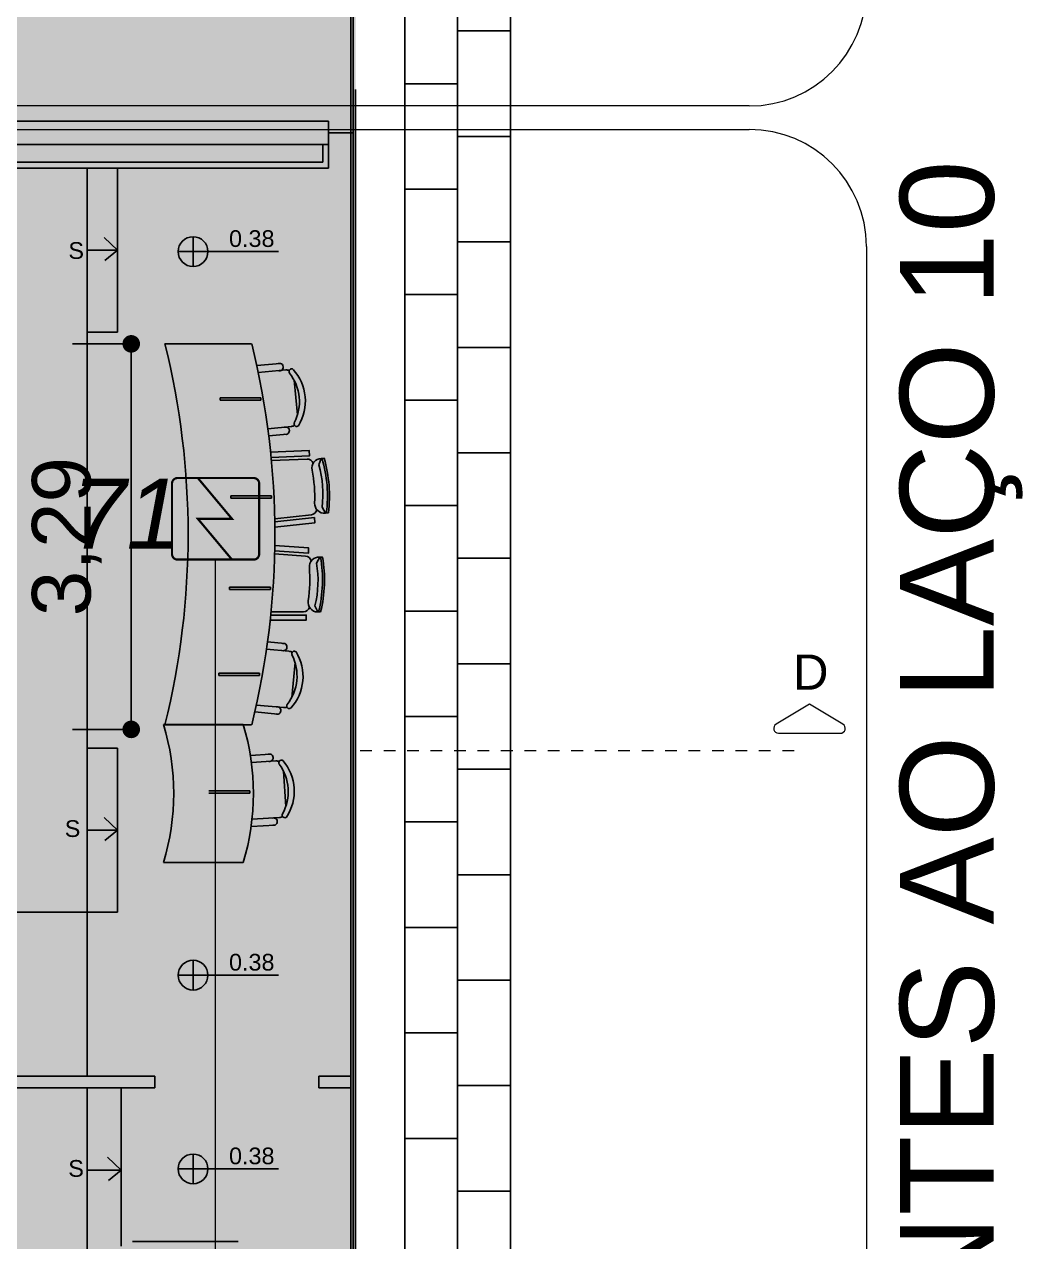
# Model space of a CAD drawing. Header units: metres. Extents: x -331 to 2982, y 362 to 2539.
# Drawn here: x 867.51 to 876.03, y 1578.16 to 1588.55 of the extents above; entities that cross this region are included whole.
import ezdxf
from ezdxf.enums import TextEntityAlignment as Align

# ---------------------------------------------------------------- set-up
doc = ezdxf.new("R2010")
doc.units = ezdxf.units.M
doc.linetypes.add('DASHDOT', pattern=[1, 0.5, -0.25, 0, -0.25])
doc.layers.get('0').update_dxf_attribs({"color": 251})
doc.layers.get('Defpoints').update_dxf_attribs({"color": 251})
doc.layers.add('_corredores', color=251, linetype='Continuous', plot=False)
doc.layers.add('_salas', color=251, linetype='Continuous', plot=False)
for name, color, linetype in [('ALV', 251, 'Continuous'), ('Cota Nivel', 251, 'Continuous'), ('Det', 251, 'Continuous'), ('DET. FUMAÇA', 1, 'Continuous'), ('Div', 251, 'Continuous'), ('Mob', 251, 'Continuous'), ('Pis', 251, 'Continuous'), ('vid', 251, 'Continuous')]:
    doc.layers.add(name, color=color, linetype=linetype)
doc.layers.add('LCorte', color=251, linetype='Continuous', lineweight=20)
doc.styles.add('ALESP1', font='arial.ttf')
doc.styles.add('ARIAL', font='arial.ttf')
doc.styles.get("Standard").update_dxf_attribs({"font": 'arial.ttf', "height": 0.3})
doc.styles.add('X3G_ENTITY_1416AA1F', font='arial.ttf', dxfattribs={"height": 0.6})
doc.dimstyles.new('1_100', dxfattribs={"dimtxt": 0.25, "dimasz": 0.15, "dimexe": 0.5, "dimexo": 0.25, "dimgap": 0.25, "dimtad": 1, "dimtxsty": 'Standard', "dimblk": 'DOT', "dimcen": 0.15, "dimadec": 0, "dimazin": 0, "dimtfac": 1, "dimtmove": 0, "dimatfit": 3, "dimfxl": 1, "dimarcsym": 0})

# ---------------------------------------------------------------- blocks, each defined once
blk = doc.blocks.new('_Dot')
at = {"color": 0, "linetype": 'ByBlock', "lineweight": -2}
blk.add_line((-0.5, 0), (-1, 0), dxfattribs=at)
at = {"color": 0, "linetype": 'ByBlock', "const_width": 0.5}
blk.add_lwpolyline([(-0.25, 0, 1), (0.25, 0, 1)], format="xyb", close=True, dxfattribs=at)
blk = doc.blocks.new('*D83')
at = {"layer": '_salas', "color": 0, "lineweight": -2, "transparency": 16777216}
for p, q in [((868.463, 1585.821), (867.926, 1585.821)), ((868.426, 1585.671), (868.426, 1582.681)), ((868.463, 1582.531), (867.926, 1582.531))]:
    blk.add_line(p, q, dxfattribs=at)
at = {"layer": 'Defpoints', "color": 0, "transparency": 16777216}
for p in [(868.713, 1585.821), (868.426, 1582.531), (868.713, 1582.531)]:
    blk.add_point(p, dxfattribs=at)
at = {"layer": '_salas', "color": 0, "lineweight": -2, "transparency": 16777216, "xscale": 0.15, "yscale": 0.15, "zscale": 0.15}
for p, rotation in [((868.426, 1585.821), 90), ((868.426, 1582.531), 270)]:
    blk.add_blockref('_Dot', p, dxfattribs=dict(at, rotation=rotation))
at = {"layer": '_salas', "color": 0, "transparency": 16777216, "insert": (867.876, 1584.176), "char_height": 0.5, "attachment_point": 5, "rotation": 90}
blk.add_mtext('3,29', dxfattribs=at)
blk = doc.blocks.new('Detector de fumaça')
at = {"layer": 'DET. FUMAÇA', "linetype": 'Continuous', "lineweight": 15, "const_width": 0.0187}
blk.add_lwpolyline([(774.599, 539.816), (775.249, 539.816, -0.414214), (775.296, 539.769), (775.296, 539.167, -0.414214), (775.249, 539.12), (774.599, 539.12, -0.414214), (774.553, 539.167), (774.553, 539.769, -0.414214)], format="xyb", close=True, dxfattribs=at)
blk.add_lwpolyline([(774.773, 539.816), (775.064, 539.468), (774.773, 539.468), (775.064, 539.12)], dxfattribs=at)

msp = doc.modelspace()

# ---------------------------------------------------------------- hatches: boundary and pattern name
at = {"layer": '_corredores', "transparency": 33554508}
h = msp.add_hatch(color=256, dxfattribs=at)
h.dxf.hatch_style = 1
h.paths.add_polyline_path([(849.579, 1608.941), (849.579, 1612.216), (852.229, 1612.216), (852.229, 1614.651), (851.629, 1614.651), (851.629, 1624.564), (870.399, 1624.564), (870.399, 1626.4), (870.209, 1626.4), (870.209, 1626.597), (870.023, 1626.784), (866.324, 1626.785), (866.308, 1626.751), (866.204, 1626.834), (865.442, 1627.594), (864.014, 1627.594), (862.586, 1627.594), (861.776, 1626.785), (861.74, 1626.785), (861.736, 1626.784), (861.723, 1626.783), (861.705, 1626.783), (858.111, 1626.785), (857.764, 1626.438), (857.417, 1626.785), (853.824, 1626.785), (853.808, 1626.751), (853.704, 1626.834), (852.942, 1627.594), (851.514, 1627.594), (849.768, 1627.594), (849.768, 1626.834), (849.628, 1626.834), (849.628, 1629.914), (841.254, 1629.914), (841.254, 1628.074), (840.494, 1628.074), (840.494, 1627.116), (840.776, 1626.834), (840.394, 1626.452), (840.062, 1626.785), (836.454, 1626.785), (836.439, 1626.751), (836.334, 1626.834), (835.573, 1627.594), (834.144, 1627.594), (832.716, 1627.594), (831.906, 1626.785), (831.87, 1626.785), (831.867, 1626.784), (831.853, 1626.783), (831.835, 1626.783), (828.241, 1626.785), (827.894, 1626.438), (827.548, 1626.785), (823.954, 1626.785), (823.938, 1626.751), (823.834, 1626.834), (823.072, 1627.594), (821.644, 1627.594), (820.215, 1627.594), (819.405, 1626.785), (819.37, 1626.785), (819.366, 1626.784), (819.353, 1626.783), (819.335, 1626.783), (815.741, 1626.785), (815.394, 1626.438), (815.047, 1626.785), (811.454, 1626.785), (811.438, 1626.751), (811.334, 1626.834), (810.572, 1627.594), (809.144, 1627.594), (807.715, 1627.594), (806.906, 1626.785), (806.87, 1626.785), (806.866, 1626.784), (806.853, 1626.783), (806.835, 1626.783), (803.241, 1626.785), (802.894, 1626.438), (802.547, 1626.785), (798.954, 1626.785), (798.938, 1626.751), (798.834, 1626.834), (798.072, 1627.594), (796.644, 1627.594), (795.215, 1627.594), (794.406, 1626.785), (794.37, 1626.785), (794.366, 1626.784), (794.353, 1626.783), (794.335, 1626.783), (790.741, 1626.785), (790.394, 1626.438), (790.047, 1626.785), (786.454, 1626.785), (786.438, 1626.751), (786.334, 1626.834), (785.572, 1627.594), (784.144, 1627.594), (782.716, 1627.594), (781.906, 1626.785), (781.87, 1626.785), (781.866, 1626.784), (781.853, 1626.783), (781.835, 1626.783), (778.241, 1626.785), (777.894, 1626.438), (777.547, 1626.785), (773.954, 1626.785), (773.938, 1626.751), (773.834, 1626.834), (773.072, 1627.594), (771.644, 1627.594), (770.216, 1627.594), (769.406, 1626.785), (769.37, 1626.785), (769.367, 1626.784), (769.353, 1626.783), (769.335, 1626.783), (765.635, 1626.784), (765.449, 1626.597), (765.449, 1626.4), (765.259, 1626.4), (765.259, 1624.564), (770.104, 1624.564), (770.104, 1614.651), (770.414, 1614.651), (770.414, 1605.531), (765.029, 1605.531), (765.029, 1610.831), (763.829, 1610.831), (763.829, 1605.531), (755.929, 1605.531), (755.929, 1610.831), (754.829, 1610.831), (754.829, 1605.531), (746.079, 1605.531), (746.079, 1601.916), (748.449, 1601.916), (748.449, 1603.616), (748.049, 1603.616), (748.049, 1603.816), (754.474, 1603.816), (754.474, 1603.616), (754.149, 1603.616), (754.149, 1601.916), (754.474, 1601.916), (754.474, 1601.716), (754.474, 1601.191), (757.974, 1601.191), (757.974, 1603.591), (757.974, 1603.791), (768.029, 1603.791), (768.029, 1603.771), (768.834, 1603.771), (768.834, 1595.811), (768.004, 1595.811), (768.004, 1595.791), (762.364, 1595.791), (762.364, 1590.581), (754.174, 1590.581), (754.174, 1593.066), (752.499, 1593.066), (752.499, 1560.541), (752.299, 1560.541), (752.299, 1561.441), (751.199, 1561.441), (751.199, 1558.116), (752.299, 1558.116), (752.299, 1559.116), (752.499, 1559.116), (752.499, 1557.116), (755.419, 1557.116), (755.419, 1558.966), (753.924, 1558.966), (753.924, 1563.441), (754.189, 1563.441), (754.189, 1587.651), (760.824, 1587.651), (760.824, 1587.741), (768.929, 1587.741), (768.929, 1563.841), (770.329, 1563.841), (770.329, 1587.741), (771.929, 1587.741), (773.029, 1587.741), (775.879, 1587.741), (775.879, 1586.641), (777.179, 1586.641), (777.179, 1587.741), (788.779, 1587.741), (788.779, 1586.641), (790.079, 1586.641), (790.079, 1587.741), (802.329, 1587.741), (804.029, 1587.741), (844.979, 1587.741), (844.979, 1587.916), (845.279, 1587.916), (845.279, 1587.563), (845.279, 1563.241), (806.429, 1563.241), (806.429, 1563.441), (806.629, 1563.441), (806.629, 1565.791), (806.229, 1565.791), (806.229, 1585.191), (806.629, 1585.191), (806.629, 1587.541), (803.039, 1587.541), (803.039, 1576.841), (798.689, 1576.841), (796.094, 1576.841, -0.496898), (794.36, 1575.527), (793.559, 1573.063), (798.509, 1571.449), (798.509, 1560.721), (794.829, 1560.721), (794.829, 1560.541), (794.829, 1557.551), (801.129, 1557.551), (801.129, 1556.451), (802.329, 1556.451), (802.329, 1557.551), (805.229, 1557.551), (805.229, 1556.451), (806.429, 1556.451), (806.429, 1560.691), (845.279, 1560.691), (845.279, 1555.997), (846.404, 1555.997), (846.404, 1556.891), (846.054, 1556.891), (846.054, 1556.991), (846.454, 1556.991), (846.454, 1560.691), (849.204, 1560.691), (849.204, 1556.991), (849.604, 1556.991), (849.604, 1556.891), (849.254, 1556.891), (849.254, 1555.997), (850.479, 1555.997), (850.479, 1563.241), (849.579, 1563.241), (849.579, 1572.291), (849.579, 1575.941), (849.579, 1587.563), (849.579, 1588.141), (849.679, 1588.141), (849.679, 1587.991), (866.719, 1587.991), (870.339, 1587.991), (870.339, 1595.791), (866.429, 1595.791), (866.429, 1595.721), (852.429, 1595.721), (852.429, 1590.391), (849.579, 1590.391)])
h.paths.add_polyline_path([(845.139, 1595.841), (845.279, 1595.841), (845.279, 1590.341), (839.679, 1590.341), (775.879, 1590.341), (773.004, 1590.341), (773.004, 1595.811), (771.774, 1595.811), (771.774, 1603.766), (773.119, 1603.766), (773.119, 1603.821), (845.139, 1603.821)], flags=16)
h.paths.add_polyline_path([(846.026, 1605.531), (845.019, 1605.531), (845.019, 1609.931), (845.029, 1610.831), (843.829, 1610.831), (843.829, 1605.531), (835.029, 1605.531), (835.029, 1610.831), (833.829, 1610.831), (833.829, 1605.531), (825.029, 1605.531), (825.029, 1610.831), (823.829, 1610.831), (823.829, 1605.531), (815.029, 1605.531), (815.029, 1610.831), (813.829, 1610.831), (813.829, 1605.531), (805.029, 1605.531), (805.029, 1610.831), (803.829, 1610.831), (803.829, 1605.531), (795.029, 1605.531), (795.029, 1610.831), (793.829, 1610.831), (793.829, 1605.531), (785.029, 1605.531), (785.029, 1610.831), (783.829, 1610.831), (783.829, 1605.531), (775.029, 1605.531), (775.029, 1610.831), (773.999, 1610.831), (773.999, 1605.531), (773.214, 1605.531), (773.214, 1614.651), (773.144, 1614.651), (773.144, 1620.131), (775.164, 1620.131), (775.164, 1622.051), (773.644, 1622.051), (773.644, 1621.631), (773.184, 1621.631), (773.184, 1624.564), (845.949, 1624.563), (845.949, 1621.631), (845.489, 1621.631), (845.489, 1622.051), (843.989, 1622.051), (843.989, 1621.631), (843.969, 1620.131), (845.949, 1620.131), (845.949, 1614.651), (846.026, 1614.651)], flags=16)
h.paths.add_polyline_path([(865.19, 1593.806, -2.788173), (864.407, 1590.628), (864.569, 1590.706), (864.758, 1590.381), (866.058, 1591.278, -0.450063), (866.35, 1592.463), (865.616, 1593.862), (865.298, 1593.662)], flags=16)
h.paths.add_polyline_path([(845.264, 1626.452), (844.882, 1626.834), (845.264, 1627.216), (845.646, 1626.834)], flags=16)
h.paths.add_polyline_path([(851.514, 1626.452), (851.132, 1626.834), (851.514, 1627.216), (851.896, 1626.834)], flags=16)
h.paths.add_polyline_path([(834.144, 1626.452), (833.762, 1626.834), (834.144, 1627.216), (834.526, 1626.834)], flags=16)
h.paths.add_polyline_path([(864.014, 1626.452), (863.632, 1626.834), (864.014, 1627.216), (864.396, 1626.834)], flags=16)
h.paths.add_polyline_path([(821.644, 1626.452), (821.262, 1626.834), (821.644, 1627.216), (822.026, 1626.834)], flags=16)
h.paths.add_polyline_path([(809.526, 1626.834), (809.144, 1626.452), (808.762, 1626.834), (809.144, 1627.216)], flags=16)
h.paths.add_polyline_path([(797.026, 1626.834), (796.644, 1626.452), (796.262, 1626.834), (796.644, 1627.216)], flags=16)
h.paths.add_polyline_path([(784.526, 1626.834), (784.144, 1626.452), (783.762, 1626.834), (784.144, 1627.216)], flags=16)
h.paths.add_polyline_path([(772.026, 1626.834), (771.644, 1626.452), (771.262, 1626.834), (771.644, 1627.216)], flags=16)
h.paths.add_polyline_path([(767.575, 1593.944), (767.428, 1593.841), (767.223, 1594.085), (766.329, 1593.191, -0.414214), (766.329, 1592.392), (767.223, 1591.497), (767.428, 1591.741), (767.575, 1591.638, -3.171595)], flags=16)
at = {"layer": '_salas', "transparency": 33554559}
h = msp.add_hatch(color=256, dxfattribs=at)
h.dxf.hatch_style = 1
h.paths.add_polyline_path([(870.318, 1588.071), (866.698, 1588.071), (849.658, 1588.071), (849.658, 1588.221), (849.558, 1588.221), (849.558, 1587.643), (849.558, 1576.021), (849.558, 1572.371), (849.558, 1563.321), (850.458, 1563.321), (850.458, 1556.077), (849.233, 1556.077), (849.233, 1556.971), (849.583, 1556.971), (849.583, 1557.071), (849.183, 1557.071), (846.433, 1557.071), (846.033, 1557.071), (846.033, 1556.971), (846.383, 1556.971), (846.383, 1556.077), (845.258, 1556.077), (845.258, 1560.771), (818.108, 1560.771), (818.108, 1560.671), (818.108, 1552.611), (870.318, 1552.611)])
h = msp.add_hatch(color=256, dxfattribs=at)
h.dxf.hatch_style = 1
h.paths.add_polyline_path([(870.339, 1587.991), (866.719, 1587.991), (849.679, 1587.991), (849.679, 1588.141), (849.579, 1588.141), (849.579, 1587.563), (849.579, 1575.941), (849.579, 1572.291), (849.579, 1563.241), (850.479, 1563.241), (850.479, 1555.997), (849.254, 1555.997), (849.254, 1556.891), (849.604, 1556.891), (849.604, 1556.991), (849.204, 1556.991), (846.454, 1556.991), (846.054, 1556.991), (846.054, 1556.891), (846.404, 1556.891), (846.404, 1555.997), (845.279, 1555.997), (845.279, 1560.691), (818.129, 1560.691), (818.129, 1560.591), (818.129, 1552.531), (870.339, 1552.531)])
at = {"layer": 'Cota Nivel', "ltscale": 0.8}
h = msp.add_hatch(color=251, dxfattribs=at)
h.paths.add_polyline_path([(868.953, 1586.608), (868.953, 1586.735, 0.414214), (868.826, 1586.608)])
h.paths.add_polyline_path([(868.953, 1586.482, 0.414214), (869.08, 1586.608), (868.953, 1586.608)])
h = msp.add_hatch(color=251, dxfattribs=at)
h.paths.add_polyline_path([(868.953, 1580.434), (868.953, 1580.56, 0.414214), (868.826, 1580.434)])
h.paths.add_polyline_path([(868.953, 1580.307, 0.414214), (869.08, 1580.434), (868.953, 1580.434)])
h = msp.add_hatch(color=251, dxfattribs=at)
h.paths.add_polyline_path([(868.953, 1578.78), (868.953, 1578.907, 0.414214), (868.826, 1578.78)])
h.paths.add_polyline_path([(868.953, 1578.654, 0.414214), (869.08, 1578.78), (868.953, 1578.78)])

# ---------------------------------------------------------------- linework, layer by layer
at = {"lineweight": 0}
msp.add_lwpolyline([(870.339, 1587.991), (870.339, 1552.531), (818.129, 1552.531)], dxfattribs=at)
at = {"color": 251}
msp.add_lwpolyline([(870.339, 1587.991), (870.339, 1552.531), (818.129, 1552.531)], dxfattribs=at)
at = {"layer": 'ALV', "color": 251}
for p, q in [((870.109, 1587.521), (870.109, 1587.721)), ((870.109, 1587.621), (870.309, 1587.621)), ((849.659, 1587.521), (870.109, 1587.521)), ((870.059, 1587.371), (870.059, 1587.521)), ((870.109, 1587.321), (870.109, 1587.521)), ((849.559, 1587.321), (870.109, 1587.321)), ((849.659, 1587.371), (870.059, 1587.371)), ((868.049, 1585.921), (868.309, 1585.921)), ((866.934, 1579.571), (868.626, 1579.571)), ((868.626, 1579.571), (868.626, 1579.471)), ((868.626, 1579.571), (868.626, 1579.571)), ((870.026, 1579.571), (870.026, 1579.471)), ((870.026, 1579.571), (870.299, 1579.571)), ((870.299, 1579.571), (870.026, 1579.571)), ((870.026, 1579.571), (870.026, 1579.471)), ((866.934, 1579.471), (868.626, 1579.471)), ((870.026, 1579.471), (870.299, 1579.471)), ((870.026, 1579.471), (870.299, 1579.471))]:
    msp.add_line(p, q, dxfattribs=at)
msp.add_lwpolyline([(870.109, 1587.721), (867.009, 1587.721), (867.009, 1587.521), (870.109, 1587.521)], close=True, dxfattribs=at)
at = {"layer": 'Cota Nivel', "color": 251, "ltscale": 0.8}
for p, q in [((868.953, 1586.735), (868.953, 1586.482)), ((868.826, 1586.608), (869.683, 1586.608)), ((868.953, 1580.56), (868.953, 1580.307)), ((868.826, 1580.434), (869.683, 1580.434)), ((868.953, 1578.907), (868.953, 1578.654)), ((868.826, 1578.78), (869.683, 1578.78))]:
    msp.add_line(p, q, dxfattribs=at)
for centre in [(868.953, 1586.608), (868.953, 1580.434), (868.953, 1578.78)]:
    msp.add_circle(centre, 0.127, dxfattribs=at)
at = {"layer": 'Det', "color": 251}
for p, q in [((870.759, 1595.771), (870.759, 1552.071)), ((871.209, 1595.771), (871.209, 1551.621)), ((871.659, 1595.771), (871.659, 1551.621)), ((870.759, 1588.491), (870.759, 1588.491)), ((871.209, 1588.491), (871.659, 1588.491)), ((870.759, 1588.041), (871.209, 1588.041)), ((870.759, 1587.591), (870.759, 1587.591)), ((871.209, 1587.591), (871.659, 1587.591)), ((870.759, 1587.141), (871.209, 1587.141)), ((868.309, 1586.621), (868.194, 1586.73)), ((870.759, 1586.691), (870.759, 1586.691)), ((871.209, 1586.691), (871.659, 1586.691)), ((868.309, 1586.621), (868.049, 1586.621)), ((868.309, 1586.621), (868.202, 1586.532)), ((870.759, 1586.241), (871.209, 1586.241)), ((870.759, 1585.791), (870.759, 1585.791)), ((871.209, 1585.791), (871.659, 1585.791)), ((870.759, 1585.341), (871.209, 1585.341)), ((870.759, 1584.891), (870.759, 1584.891)), ((871.209, 1584.891), (871.659, 1584.891)), ((870.759, 1584.441), (871.209, 1584.441)), ((870.759, 1583.991), (870.759, 1583.991)), ((871.209, 1583.991), (871.659, 1583.991)), ((870.759, 1583.541), (871.209, 1583.541)), ((870.759, 1583.091), (870.759, 1583.091)), ((871.209, 1583.091), (871.659, 1583.091)), ((870.759, 1582.641), (871.209, 1582.641)), ((870.759, 1582.191), (870.759, 1582.191)), ((871.209, 1582.191), (871.659, 1582.191)), ((868.309, 1581.671), (868.194, 1581.78)), ((870.759, 1581.741), (871.209, 1581.741)), ((868.309, 1581.671), (868.049, 1581.671)), ((868.309, 1581.671), (868.202, 1581.582)), ((870.759, 1581.291), (870.759, 1581.291)), ((871.209, 1581.291), (871.659, 1581.291)), ((870.759, 1580.841), (871.209, 1580.841)), ((870.759, 1580.391), (870.759, 1580.391)), ((871.209, 1580.391), (871.659, 1580.391)), ((870.759, 1579.941), (871.209, 1579.941)), ((870.759, 1579.491), (870.759, 1579.491)), ((871.209, 1579.491), (871.659, 1579.491)), ((870.759, 1579.041), (871.209, 1579.041)), ((868.339, 1578.771), (868.224, 1578.88)), ((868.339, 1578.771), (868.049, 1578.771)), ((868.339, 1578.771), (868.232, 1578.682)), ((870.759, 1578.591), (870.759, 1578.591)), ((871.209, 1578.591), (871.659, 1578.591))]:
    msp.add_line(p, q, dxfattribs=at)
at = {"layer": 'Div', "color": 230, "linetype": 'Continuous', "lineweight": 0}
for p, q in [((873.696, 1587.851), (855.219, 1587.851)), ((855.219, 1587.651), (873.696, 1587.651)), ((874.696, 1586.651), (874.696, 1564.652))]:
    msp.add_line(p, q, dxfattribs=at)
at = {"layer": 'Div', "color": 150, "linetype": 'Continuous', "lineweight": 0}
msp.add_line((869.145, 1567.643), (869.145, 1583.98), dxfattribs=at)
at = {"layer": 'Div', "color": 230, "linetype": 'Continuous', "lineweight": 0}
for centre, start, end in [((873.696, 1588.851), 270, 0), ((873.696, 1586.651), 0, 90)]:
    msp.add_arc(centre, 1, start, end, dxfattribs=at)
at = {"layer": 'LCorte', "color": 251, "linetype": 'DASHDOT', "ltscale": 0.005}
msp.add_line((870.379, 1582.351), (874.152, 1582.351), dxfattribs=at)
at = {"layer": 'LCorte', "color": 251}
msp.add_lwpolyline([(874.21, 1582.745), (873.925, 1582.575, 0.760667), (873.946, 1582.498), (874.473, 1582.498, 0.760667), (874.495, 1582.575), (874.21, 1582.745)], format="xyb", dxfattribs=at)
at = {"layer": 'Mob', "color": 251, "ltscale": 0.8}
for p, q in [((868.713, 1585.821), (869.453, 1585.821)), ((869.184, 1585.361), (869.532, 1585.361)), ((869.184, 1585.341), (869.184, 1585.361)), ((869.184, 1585.341), (869.532, 1585.341)), ((869.532, 1585.361), (869.532, 1585.341)), ((869.274, 1584.525), (869.622, 1584.525)), ((869.274, 1584.505), (869.274, 1584.525)), ((869.274, 1584.505), (869.622, 1584.505)), ((869.622, 1584.505), (869.622, 1584.525)), ((869.265, 1583.745), (869.613, 1583.745)), ((869.265, 1583.725), (869.265, 1583.745)), ((869.265, 1583.725), (869.613, 1583.725)), ((869.613, 1583.725), (869.613, 1583.745)), ((869.173, 1583.01), (869.521, 1583.01)), ((869.173, 1582.99), (869.173, 1583.01)), ((869.173, 1582.99), (869.521, 1582.99)), ((869.521, 1583.01), (869.521, 1582.99)), ((868.701, 1582.574), (869.381, 1582.574)), ((868.713, 1582.571), (869.453, 1582.571)), ((869.089, 1582.007), (869.437, 1582.007)), ((869.437, 1582.007), (869.437, 1581.987)), ((869.089, 1581.987), (869.437, 1581.987)), ((868.701, 1581.394), (869.381, 1581.394)), ((869.338, 1578.16), (868.438, 1578.16))]:
    msp.add_line(p, q, dxfattribs=at)
at = {"layer": 'Mob', "color": 251}
for p, q in [((869.497, 1585.635), (869.697, 1585.654)), ((869.509, 1585.576), (869.746, 1585.598)), ((869.815, 1585.512), (869.843, 1585.214)), ((869.792, 1585.116), (869.591, 1585.097)), ((869.599, 1585.036), (869.755, 1585.051)), ((870.025, 1584.789), (870.046, 1584.843)), ((870.053, 1584.426), (870.082, 1584.376)), ((870.006, 1583.95), (870.033, 1584.001)), ((869.993, 1583.586), (870.016, 1583.533)), ((869.588, 1583.278), (869.735, 1583.264)), ((869.771, 1583.199), (869.58, 1583.217)), ((869.795, 1582.803), (869.823, 1583.101)), ((869.493, 1582.739), (869.726, 1582.717)), ((869.479, 1582.68), (869.677, 1582.661)), ((869.442, 1582.308), (869.612, 1582.319)), ((869.451, 1582.248), (869.659, 1582.262)), ((869.725, 1582.174), (869.744, 1581.874)), ((869.452, 1581.702), (869.651, 1581.715)), ((869.69, 1581.779), (869.457, 1581.764))]:
    msp.add_line(p, q, dxfattribs=at)
for points in [[(869.615, 1584.896), (869.944, 1584.91), (869.947, 1584.866), (869.618, 1584.852)], [(869.651, 1584.257), (869.992, 1584.295), (869.988, 1584.339), (869.65, 1584.301)], [(869.65, 1584.099), (869.939, 1584.079), (869.938, 1584.035), (869.649, 1584.055)], [(869.615, 1583.463), (869.917, 1583.462), (869.919, 1583.506), (869.616, 1583.507)]]:
    msp.add_lwpolyline(points, dxfattribs=at)
for points in [[(869.978, 1584.803, 0.320836), (869.925, 1584.838), (869.62, 1584.825)], [(869.65, 1584.328), (869.962, 1584.363, 0.320836), (870.009, 1584.406)], [(869.961, 1583.969, 0.320836), (869.912, 1584.01), (869.649, 1584.028)], [(869.617, 1583.534), (869.895, 1583.534, 0.320836), (869.947, 1583.571)]]:
    msp.add_lwpolyline(points, format="xyb", dxfattribs=at)
for points in [[(870.107, 1584.379), (870.082, 1584.376, -0.46106), (869.99, 1584.462, 0.062207), (869.968, 1584.744, -0.46106), (870.046, 1584.843), (870.071, 1584.845, -0.102212)], [(870.041, 1583.533), (870.016, 1583.533, -0.46106), (869.935, 1583.629, 0.062207), (869.945, 1583.912, -0.46106), (870.033, 1584.001), (870.058, 1584, -0.102212)]]:
    msp.add_lwpolyline(points, format="xyb", close=True, dxfattribs=at)
at = {"layer": 'Mob', "color": 251, "ltscale": 0.8}
for centre, radius, start, end in [((862.127, 1584.196), 6.784, 346.1415, 13.8585), ((862.867, 1584.196), 6.784, 346.1415, 13.8585), ((866.741, 1581.984), 2.047, 343.246, 16.754), ((867.421, 1581.984), 2.047, 343.246, 16.754)]:
    msp.add_arc(centre, radius, start, end, dxfattribs=at)
at = {"layer": 'Mob', "color": 251}
for centre, radius, start, end in [((869.691, 1585.623), 0.0315, 259.1735, 111.6939), ((869.751, 1585.538), 0.0605, 67.8493, 95.4337), ((869.794, 1585.585), 0.0221, 58.7436, 217.4611), ((869.464, 1585.328), 0.396, 333.0094, 37.8579), ((869.508, 1585.332), 0.403, 328.5638, 42.3036), ((869.743, 1585.08), 0.0315, 259.1735, 111.6939), ((869.786, 1585.177), 0.0605, 275.4337, 303.0181), ((869.837, 1585.138), 0.0221, 153.4063, 312.1238), ((868.966, 1584.525), 1.133, 352.5219, 16.3491), ((869.182, 1584.541), 0.879, 352.4746, 16.3917), ((868.924, 1583.807), 1.133, 346.0341, 9.8613), ((869.14, 1583.799), 0.879, 345.9868, 9.904), ((869.723, 1583.234), 0.0315, 248.3061, 100.8265), ((869.444, 1582.987), 0.396, 322.1421, 26.9906), ((869.766, 1583.138), 0.0605, 56.9819, 84.5663), ((869.488, 1582.983), 0.403, 317.6964, 31.4362), ((869.817, 1583.176), 0.0221, 47.8762, 206.5937), ((869.671, 1582.692), 0.0315, 248.3061, 100.8265), ((869.731, 1582.777), 0.0605, 264.5663, 292.1507), ((869.774, 1582.73), 0.0221, 142.5389, 301.2564), ((869.605, 1582.289), 0.0315, 257.4119, 109.9323), ((869.663, 1582.201), 0.0605, 66.0876, 93.6721), ((869.707, 1582.247), 0.0221, 56.982, 215.6995), ((869.369, 1582.001), 0.396, 331.2478, 36.0963), ((869.413, 1582.003), 0.403, 326.8022, 40.542), ((869.686, 1581.839), 0.0605, 273.6721, 301.2565), ((869.736, 1581.799), 0.0221, 151.6446, 310.3621), ((869.64, 1581.744), 0.0315, 257.4119, 109.9323)]:
    msp.add_arc(centre, radius, start, end, dxfattribs=at)
at = {"layer": 'Pis', "color": 251}
for p, q in [((868.049, 1580.971), (868.049, 1587.321)), ((868.309, 1585.921), (868.309, 1587.321)), ((868.049, 1582.371), (868.309, 1582.371)), ((868.309, 1580.971), (868.309, 1582.371)), ((860.04, 1580.971), (868.049, 1580.971)), ((868.049, 1580.971), (868.309, 1580.971)), ((868.049, 1580.971), (868.049, 1579.571)), ((868.049, 1572.871), (868.049, 1579.471)), ((868.339, 1578.121), (868.339, 1579.471))]:
    msp.add_line(p, q, dxfattribs=at)
at = {"layer": 'vid', "color": 251}
for p, q in [((870.299, 1552.531), (870.299, 1595.771)), ((870.319, 1552.511), (870.319, 1595.771))]:
    msp.add_line(p, q, dxfattribs=at)

# ---------------------------------------------------------------- block references
at = {"layer": 'DET. FUMAÇA', "linetype": 'Continuous', "lineweight": 0}
msp.add_blockref('Detector de fumaça', (94.221, 1044.86), dxfattribs=at)

# ---------------------------------------------------------------- texts
at = {"layer": 'Cota Nivel', "color": 251, "ltscale": 0.8, "style": 'ALESP1'}
for p in [(869.26, 1586.648), (869.26, 1580.473), (869.26, 1578.82)]:
    msp.add_text('0.38', height=0.1426, dxfattribs=at).set_placement(p)
at = {"layer": 'Det', "color": 251, "style": 'ALESP1'}
for p in [(867.89, 1586.546), (867.859, 1581.613), (867.889, 1578.713)]:
    msp.add_text('S', height=0.143, dxfattribs=at).set_placement(p)
at = {"layer": 'Div', "color": 230, "linetype": 'Continuous', "lineweight": 0, "insert": (874.981, 1563.543), "char_height": 0.8, "attachment_point": 1, "rotation": 90}
msp.add_mtext_dynamic_manual_height_columns('DETECTORES PERTENCENTES AO LAÇO 10', width=27.20388, gutter_width=2.5, heights=[0], dxfattribs=at)
at = {"layer": 'Div', "color": 5, "linetype": 'Continuous', "lineweight": 0, "true_color": 0x0000ff, "insert": (867.918, 1584.672), "char_height": 0.6, "attachment_point": 1, "style": 'X3G_ENTITY_1416AA1F'}
msp.add_mtext_dynamic_manual_height_columns('{\\fArial|b0|i1|c0|p34;71}', width=13.3188, gutter_width=2.5, heights=[0], dxfattribs=at)
at = {"layer": 'LCorte', "color": 251, "style": 'ARIAL'}
msp.add_attdef('D', text='A', height=0.3, dxfattribs=at).set_placement((874.221, 1583.02), align=Align.MIDDLE_CENTER)

# ---------------------------------------------------------------- dimensions: what is measured, and where the dimension line sits
at = {"layer": '_salas'}
dim = msp.add_linear_dim(base=(868.426, 1582.531), p1=(868.713, 1585.821), p2=(868.713, 1582.531), angle=90, dimstyle='1_100', dxfattribs=at)
dim.commit()
dim.dimension.update_dxf_attribs({"geometry": '*D83', "text_midpoint": (867.876, 1584.176)})

doc.saveas('drawing.dxf')
